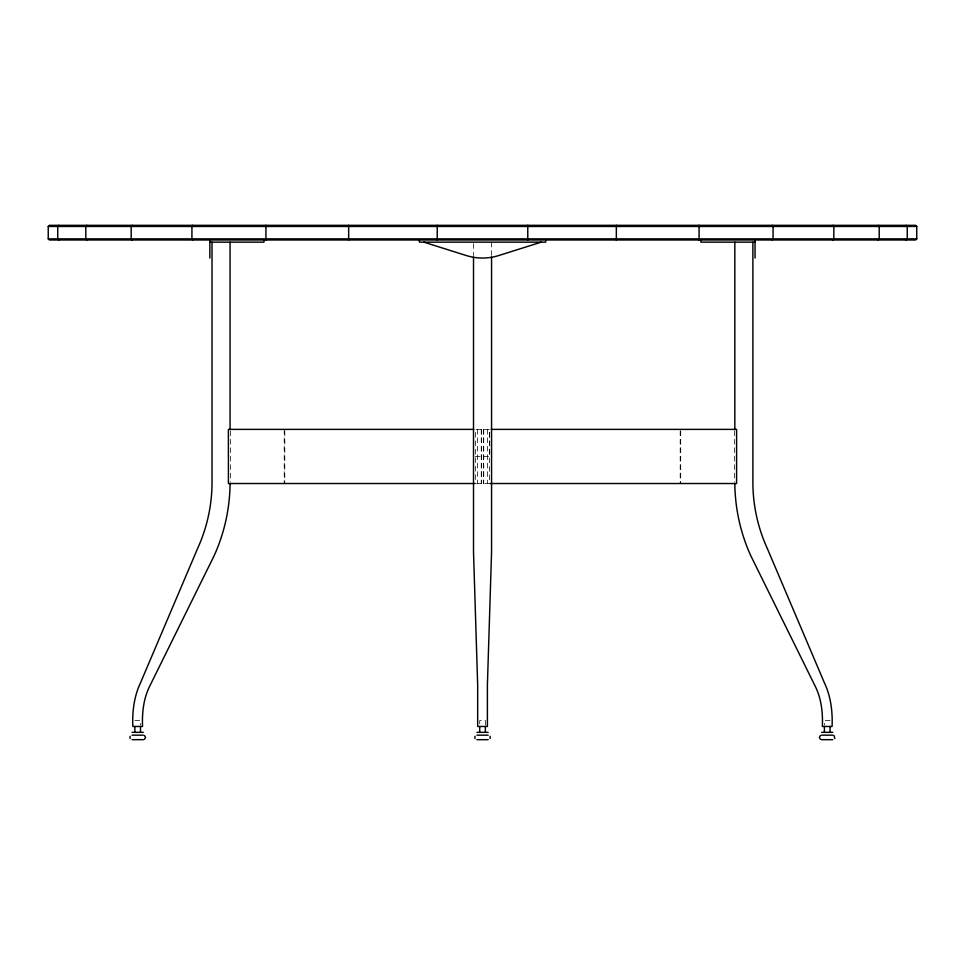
<?xml version="1.0" encoding="UTF-8"?>
<svg xmlns="http://www.w3.org/2000/svg" width="965" height="965" viewBox="0 0 965 965"><rect width="100%" height="100%" fill="white"/><g stroke="black" fill="none" stroke-linecap="round" stroke-linejoin="round"><path stroke-width="0.72" stroke-dasharray="4.83 3.62" d="M475.275 456.457L489.725 456.457L489.725 429.389M476.481 483.525L489.605 483.525L489.605 429.389L475.395 429.389L475.395 483.525M134.847 720.578L140.492 720.578L140.492 724.992M830.057 720.578L824.412 720.578L824.412 724.992M734.462 430.897L734.462 482.03M680.699 430.897L680.699 483.525M680.204 430.897L680.204 483.525M491.559 242.155L491.559 255.641M487.446 429.389L487.446 483.525M485.359 724.992L485.359 720.578L479.714 720.578L479.714 724.992M483.73 429.389L483.73 483.525M483.525 429.389L483.525 483.525M481.547 429.389L481.547 483.525M481.27 429.389L481.27 483.525M477.554 429.389L477.554 483.525M473.513 243.65L473.513 255.641M284.796 430.897L284.796 483.525M284.217 429.389L284.217 483.525M230.539 430.897L230.539 482.03"/><path stroke-width="1.45" d="M230.068 483.525C229.863 508.495 224.363 533.271 214.013 555.985L149.261 687.08C143.423 699.323 142.012 713.038 142.53 726.464L132.808 726.464C132.229 711.627 134.038 696.501 140.444 682.967L197.656 548.361C206.92 528.036 211.842 505.865 212.023 483.525L212.023 242.155M437.229 225.328L437.229 239.983M527.771 239.983L527.771 225.328M130.082 736.283L130.082 738.539M474.937 736.283L474.937 738.539M490.124 738.539L490.124 736.283M834.834 738.539L834.001 735.463M348.655 225.328L348.655 239.983M616.346 239.983L616.346 225.328M265.93 225.328L265.93 239.983M699.07 239.983L699.07 225.328M192.686 225.328L191.926 226.461L191.926 238.862L192.686 239.983M772.314 239.983L773.074 238.862L773.074 226.461L772.314 225.328M132.096 225.328L131.18 226.461L131.18 238.862L132.096 239.983M832.904 239.983L833.82 238.862L833.82 226.461L832.904 225.328M86.814 225.328L85.789 226.461L85.789 238.862L86.814 239.983M878.186 239.983L879.212 238.862L879.212 226.461L878.186 225.328M58.841 225.328L57.743 226.461L57.743 238.862L58.841 239.983M906.159 239.983L907.257 238.862L907.257 226.461L906.159 225.328M48.25 226.461L49.372 225.328L915.628 225.328L916.75 226.461L916.75 238.862L915.628 239.983L49.372 239.983L48.25 238.862L48.25 226.461L916.75 226.461M144.436 739.371L145.57 737.417L144.436 735.463M820.467 735.463L819.345 737.417L820.467 739.371M541.184 242.155L498.833 255.52A54.137 54.137 0 0 1 466.24 255.52L423.888 242.155M48.25 238.862L916.75 238.862M209.863 242.155L264 242.155L264 239.983M755.052 242.155L700.904 242.155L700.904 239.983M473.779 429.389L228.403 429.389L228.403 483.525L474.985 483.525M491.233 429.389L736.597 429.389L736.597 483.525L490.015 483.525M132.072 732.339L143.266 732.339M476.939 732.339L488.133 732.339M821.637 732.339L832.831 732.339M132.072 735.161L143.266 735.161M476.939 735.161L488.133 735.161M821.637 735.161L832.831 735.161M132.036 739.673L143.315 739.673M476.891 739.673L488.181 739.673M821.601 739.673L832.879 739.673M734.835 483.525C735.053 508.495 740.541 533.271 750.903 555.985L815.642 687.08C821.48 699.323 822.904 713.038 822.373 726.464L832.095 726.464C832.674 711.627 830.877 696.501 824.46 682.967L767.259 548.361C757.983 528.036 753.074 505.865 752.881 483.525L752.881 242.155M830.057 726.464L830.057 732.339M824.412 726.464L824.412 732.339M755.052 239.983L755.052 258.029M734.835 242.155L734.835 429.558M545.695 239.983L545.695 242.155L419.377 242.155L419.377 239.983M491.559 257.148L491.559 552.173L487.397 685.017L487.397 726.464L477.675 726.464L477.675 685.017L473.513 552.173L473.513 257.148M485.359 726.464L485.359 732.339M479.714 726.464L479.714 732.339M230.068 242.155L230.068 429.558M209.863 239.983L209.863 258.029M140.492 726.464L140.492 732.339M134.847 726.464L134.847 732.339"/></g></svg>
